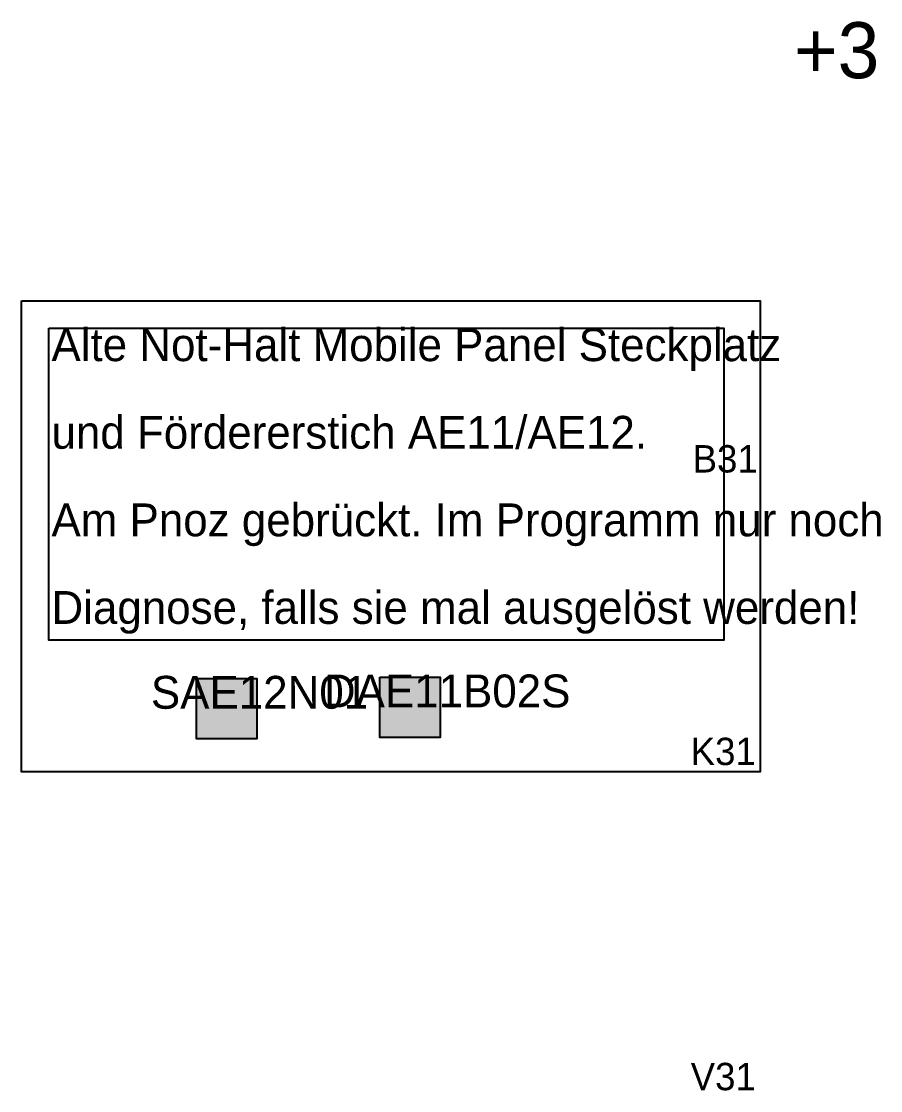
# Model space of a CAD drawing. Extents: x 23 to 1443, y 408 to 1218.
# Drawn here: x 763 to 1077, y 635.5 to 1026.1 of the extents above; entities that cross this region are included whole.
import ezdxf

# ---------------------------------------------------------------- set-up
doc = ezdxf.new("R2010")
doc.units = 0

msp = doc.modelspace()

# ---------------------------------------------------------------- hatches: boundary and pattern name
at = {"true_color": 0xffffff}
for points in [[(827, 786), (849, 786), (849, 764), (827, 764)], [(894, 786.5), (916, 786.5), (916, 764.5), (894, 764.5)]]:
    msp.add_hatch(color=256, dxfattribs=at).paths.add_polyline_path(points, flags=0)

# ---------------------------------------------------------------- linework, layer by layer
at = {"true_color": 0x000000}
for points in [[(763, 924), (1033, 924), (1033, 752), (763, 752)], [(773, 914), (1019.69, 914), (1019.69, 800), (773, 800)], [(827, 786), (849, 786), (849, 764), (827, 764)], [(894, 786.5), (916, 786.5), (916, 764.5), (894, 764.5)]]:
    msp.add_lwpolyline(points, close=True, dxfattribs=at)

# ---------------------------------------------------------------- texts
for s, height, p in [('+3', 20.464, (1045.32, 1005.37)), ('Alte Not-Halt Mobile Panel Steckplatz', 12, (774, 902)), ('und Fördererstich AE11/AE12.', 12, (774, 870)), ('B31', 10, (1008.3, 861.31)), ('Am Pnoz gebrückt. Im Programm nur noch für', 12, (774, 838)), ('Diagnose, falls sie mal ausgelöst werden!', 12, (774, 806)), ('SAE12N01', 12, (810.33, 775)), ('DAE11B02S', 12, (873.55, 775.5)), ('K31', 10, (1007.59, 754.41)), ('V31', 10, (1007.59, 635.61))]:
    msp.add_text(s, height=height, dxfattribs=at).set_placement(p)

doc.saveas('drawing.dxf')
